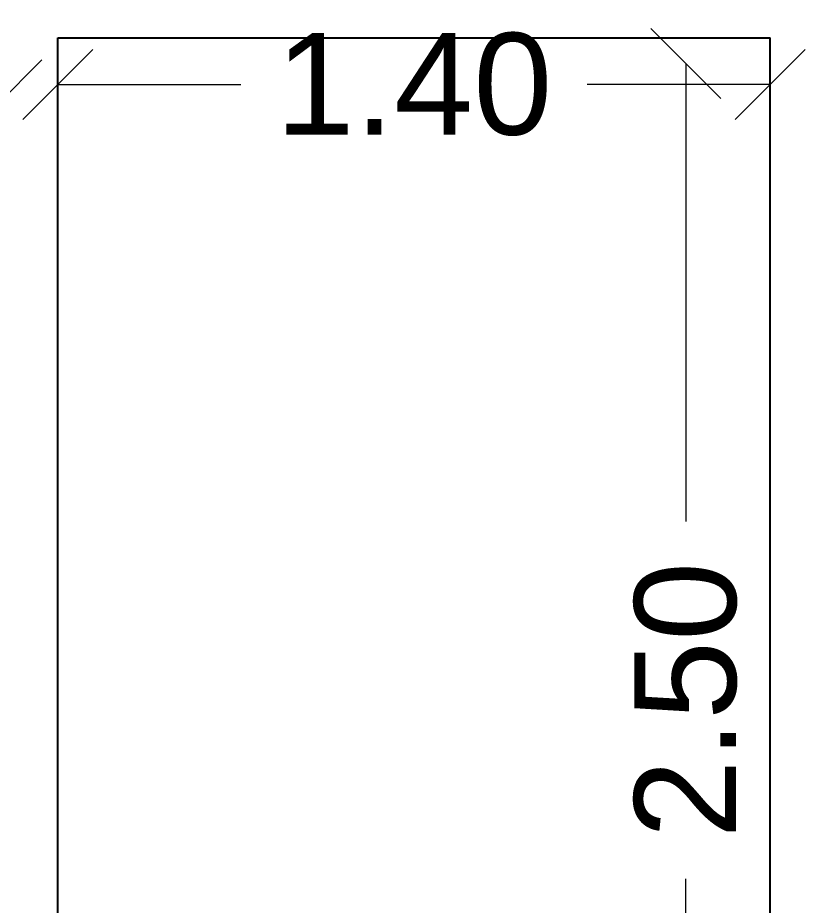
# Model space of a CAD drawing. Header units: metres. Extents: x -355 to 973, y -73 to 238.
# Drawn here: x -279.619 to -278.072, y 104.282 to 106.026 of the extents above; entities that cross this region are included whole.
import ezdxf

# ---------------------------------------------------------------- set-up
doc = ezdxf.new("R2010")
doc.units = ezdxf.units.M
doc.header["$LTSCALE"] = 3
doc.header["$MEASUREMENT"] = 0
doc.linetypes.add('ACAD_ISO02W100', pattern=[15, 12, -3])
doc.layers.add('4', color=4, linetype='ACAD_ISO02W100')
doc.styles.get("Standard").update_dxf_attribs({"font": 'arial.ttf'})
doc.dimstyles.new('ahmad', dxfattribs={"dimtxt": 0.2, "dimasz": 0.1375, "dimexe": 0, "dimexo": 0.0625, "dimgap": 0.09, "dimtad": 0, "dimzin": 0, "dimdsep": 46, "dimtxsty": 'Standard', "dimblk": 'OBLIQUE', "dimcen": 0.09, "dimclrd": 245, "dimclrt": 61, "dimadec": 0, "dimazin": 0, "dimtfac": 1, "dimtofl": 0, "dimtmove": 0, "dimatfit": 3, "dimldrblk": 'OBLIQUE', "dimfxl": 0, "dimfxlon": 1, "dimtolj": 1, "dimtzin": 0, "dimlwd": 13, "dimarcsym": 0})

# ---------------------------------------------------------------- blocks, each defined once
blk = doc.blocks.new('_Oblique')
at = {"color": 0, "linetype": 'ByBlock', "lineweight": -2}
blk.add_line((-0.5, -0.5), (0.5, 0.5), dxfattribs=at)
blk = doc.blocks.new('*D917')
at = {"color": 245, "lineweight": 13, "transparency": 16777216}
for p, q in [((-280.8907, 105.8741), (-280.6068, 105.8741)), ((-279.6407, 105.8741), (-279.9246, 105.8741))]:
    blk.add_line(p, q, dxfattribs=at)
at = {"layer": 'Defpoints', "color": 0, "transparency": 16777216}
for p in [(-280.8907, 105.9861), (-279.6407, 105.9861), (-279.6407, 105.8741)]:
    blk.add_point(p, dxfattribs=at)
at = {"color": 245, "lineweight": 13, "transparency": 16777216, "xscale": 0.1375, "yscale": 0.1375, "zscale": 0.1375, "rotation": 180}
blk.add_blockref('_Oblique', (-280.8907, 105.8741), dxfattribs=at)
at = {"color": 245, "lineweight": 13, "transparency": 16777216, "xscale": 0.1375, "yscale": 0.1375, "zscale": 0.1375}
blk.add_blockref('_Oblique', (-279.6407, 105.8741), dxfattribs=at)
at = {"color": 61, "transparency": 16777216, "insert": (-280.2657, 105.8741), "char_height": 0.2, "attachment_point": 5}
blk.add_mtext('\\A1;1.25', dxfattribs=at)
blk = doc.blocks.new('*D918')
at = {"color": 245, "lineweight": 13, "transparency": 16777216}
for p, q in [((-279.5407, 105.8945), (-279.1807, 105.8945)), ((-278.1407, 105.8945), (-278.5007, 105.8945))]:
    blk.add_line(p, q, dxfattribs=at)
at = {"layer": 'Defpoints', "color": 0, "transparency": 16777216}
for p in [(-279.5407, 105.9861), (-278.1407, 105.9861), (-278.1407, 105.8945)]:
    blk.add_point(p, dxfattribs=at)
at = {"color": 245, "lineweight": 13, "transparency": 16777216, "xscale": 0.1375, "yscale": 0.1375, "zscale": 0.1375, "rotation": 180}
blk.add_blockref('_Oblique', (-279.5407, 105.8945), dxfattribs=at)
at = {"color": 245, "lineweight": 13, "transparency": 16777216, "xscale": 0.1375, "yscale": 0.1375, "zscale": 0.1375}
blk.add_blockref('_Oblique', (-278.1407, 105.8945), dxfattribs=at)
at = {"color": 61, "transparency": 16777216, "insert": (-278.8407, 105.8945), "char_height": 0.2, "attachment_point": 5}
blk.add_mtext('\\A1;1.40', dxfattribs=at)
blk = doc.blocks.new('*D919')
at = {"color": 245, "lineweight": 13, "transparency": 16777216}
for p, q in [((-278.3065, 105.9361), (-278.3065, 105.0359)), ((-278.3065, 103.4334), (-278.3065, 104.3336))]:
    blk.add_line(p, q, dxfattribs=at)
at = {"layer": 'Defpoints', "color": 0, "transparency": 16777216}
for p in [(-278.1407, 105.9361), (-278.3065, 103.4334), (-278.1407, 103.4334)]:
    blk.add_point(p, dxfattribs=at)
at = {"color": 245, "lineweight": 13, "transparency": 16777216, "xscale": 0.1375, "yscale": 0.1375, "zscale": 0.1375}
for p, rotation in [((-278.3065, 105.9361), 90), ((-278.3065, 103.4334), 270)]:
    blk.add_blockref('_Oblique', p, dxfattribs=dict(at, rotation=rotation))
at = {"color": 61, "transparency": 16777216, "insert": (-278.3065, 104.6848), "char_height": 0.2, "attachment_point": 5, "rotation": 90}
blk.add_mtext('\\A1;2.50', dxfattribs=at)

msp = doc.modelspace()

# ---------------------------------------------------------------- linework, layer by layer
for p, q in [((-279.5407, 103.4334), (-279.5407, 105.9861)), ((-279.5407, 105.9861), (-278.1407, 105.9861))]:
    msp.add_line(p, q)
at = {"layer": '4', "color": 0}
msp.add_line((-278.1407, 103.8861), (-278.1407, 105.9861), dxfattribs=at)

# ---------------------------------------------------------------- dimensions: what is measured, and where the dimension line sits
for base, p1, p2, picture, middle in [((-278.1407, 105.8945), (-279.5407, 105.9861), (-278.1407, 105.9861), '*D918', (-278.8407, 105.8945)), ((-279.6407, 105.8741), (-280.8907, 105.9861), (-279.6407, 105.9861), '*D917', (-280.2657, 105.8741))]:
    dim = msp.add_linear_dim(base=base, p1=p1, p2=p2, dimstyle='ahmad')
    dim.commit()
    dim.dimension.update_dxf_attribs({"geometry": picture, "text_midpoint": middle})
dim = msp.add_linear_dim(base=(-278.3065, 103.4334), p1=(-278.1407, 105.9361), p2=(-278.1407, 103.4334), angle=90, dimstyle='ahmad')
dim.commit()
dim.dimension.update_dxf_attribs({"geometry": '*D919', "text_midpoint": (-278.3065, 104.6848)})

doc.saveas('drawing.dxf')
